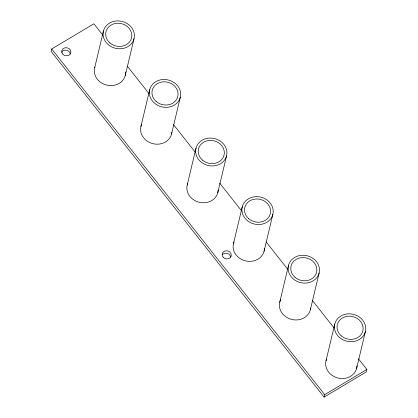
<?xml version="1.0" encoding="UTF-8"?>
<svg xmlns="http://www.w3.org/2000/svg" width="418" height="418" viewBox="0 0 418 418"><rect width="100%" height="100%" fill="white"/><g stroke="black" fill="none" stroke-linecap="round" stroke-linejoin="round"><path stroke-width="0.63" d="M102.771 35.065L93.878 23.795L51.727 48.974L51.142 51.43L324.122 397.1L366.272 371.926L366.858 369.47L358.367 358.712M94.672 67.836L103.45 31.01M125.264 75.496L134.037 38.67A15.769 13.831 13.4 0 0 114.046 21.318A15.769 13.831 13.4 0 0 108.147 44.533A15.769 13.831 13.4 0 0 134.037 38.67M140.944 126.424L149.717 89.598M171.532 134.084L180.304 97.258A15.769 13.831 13.4 0 0 160.313 79.906A15.769 13.831 13.4 0 0 154.414 103.121A15.769 13.831 13.4 0 0 180.304 97.258M187.212 185.012L195.985 148.186M217.799 192.672L226.572 155.846A15.769 13.831 13.4 0 0 206.581 138.494A15.769 13.831 13.4 0 0 200.682 161.709A15.769 13.831 13.4 0 0 226.572 155.846M233.479 243.605L242.252 206.774M264.066 251.26L272.844 214.434A15.769 13.831 13.4 0 0 252.848 197.082A15.769 13.831 13.4 0 0 246.949 220.296A15.769 13.831 13.4 0 0 272.844 214.434M279.746 302.193L288.519 265.362M310.339 309.853L319.112 273.022A15.769 13.831 13.4 0 0 299.116 255.67A15.769 13.831 13.4 0 0 293.222 278.884A15.769 13.831 13.4 0 0 319.112 273.022M326.014 360.781L334.792 323.95M324.122 397.1L324.708 394.644L366.858 369.47M356.606 368.441L365.379 331.61A15.769 13.831 13.4 0 0 345.388 314.258A15.769 13.831 13.4 0 0 339.489 337.478A15.769 13.831 13.4 0 0 365.379 331.61M127.443 66.3L148.876 93.444M173.548 124.679L195.384 152.335M219.649 183.063L241.489 210.714M266.156 241.954L287.594 269.098M312.262 300.333L334.102 327.989M51.727 48.974L324.708 394.644M61.561 52.344A4.598 4.034 13.4 0 1 66.441 50.228A4.598 4.034 13.4 0 1 70.281 54.006M222.575 254.578A4.598 4.034 13.4 0 1 227.418 253.486A4.598 4.034 13.4 0 1 230.679 257.112M125.578 73.714A15.769 13.831 13.4 0 1 107.065 85.188A15.769 13.831 13.4 0 1 94.928 66.969M125.625 71.896A15.769 13.831 13.4 0 1 125.635 72.81M171.845 132.302A15.769 13.831 13.4 0 1 152.831 143.661A15.769 13.831 13.4 0 1 141.519 124.71M218.17 189.986A15.769 13.831 13.4 0 1 199.6 202.369A15.769 13.831 13.4 0 1 187.786 183.298M264.26 250.377A15.769 13.831 13.4 0 1 244.87 260.707A15.769 13.831 13.4 0 1 234.054 241.886M264.437 248.574A15.769 13.831 13.4 0 1 264.38 249.478M310.652 308.066A15.769 13.831 13.4 0 1 291.137 319.295A15.769 13.831 13.4 0 1 280.708 299.649M356.977 365.75A15.769 13.831 13.4 0 1 338.408 378.133A15.769 13.831 13.4 0 1 326.594 359.062M62.637 53.953A4.598 4.034 13.4 0 0 70.506 53.608A4.598 4.034 13.4 0 0 65.83 47.689A4.598 4.034 13.4 0 0 62.637 53.953M223.034 257.06A4.598 4.034 13.4 0 0 230.903 256.715A4.598 4.034 13.4 0 0 226.227 250.795A4.598 4.034 13.4 0 0 223.034 257.06M109.913 42.918A13.141 11.526 13.4 0 0 131.487 38.033A13.141 11.526 13.4 0 0 114.83 23.57A13.141 11.526 13.4 0 0 109.913 42.918M156.18 101.506A13.141 11.526 13.4 0 0 177.754 96.621A13.141 11.526 13.4 0 0 161.097 82.158A13.141 11.526 13.4 0 0 156.18 101.506M202.448 160.094A13.141 11.526 13.4 0 0 224.027 155.209A13.141 11.526 13.4 0 0 207.365 140.746A13.141 11.526 13.4 0 0 202.448 160.094M248.715 218.682A13.141 11.526 13.4 0 0 270.294 213.797A13.141 11.526 13.4 0 0 253.632 199.334A13.141 11.526 13.4 0 0 248.715 218.682M294.988 277.27A13.141 11.526 13.4 0 0 316.562 272.384A13.141 11.526 13.4 0 0 299.899 257.922A13.141 11.526 13.4 0 0 294.988 277.27M341.255 335.858A13.141 11.526 13.4 0 0 362.829 330.972A13.141 11.526 13.4 0 0 346.172 316.51A13.141 11.526 13.4 0 0 341.255 335.858"/></g></svg>
